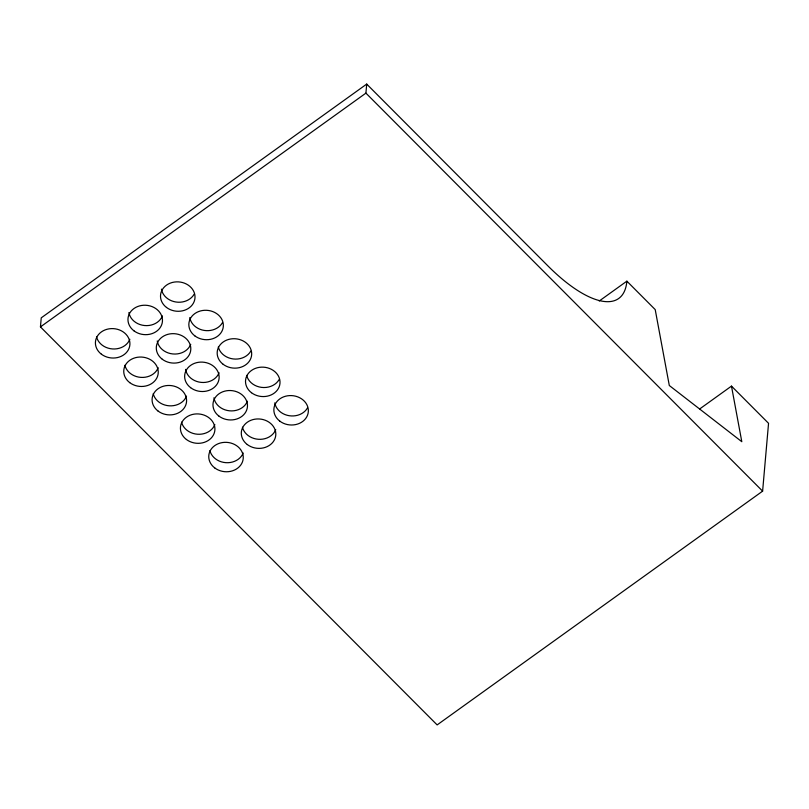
<?xml version="1.0" encoding="UTF-8"?>
<svg xmlns="http://www.w3.org/2000/svg" width="809" height="809" viewBox="0 0 809 809"><rect width="100%" height="100%" fill="white"/><g stroke="black" fill="none" stroke-linecap="round" stroke-linejoin="round"><path stroke-width="1.21" d="M731.478 386.115L768.55 423.309L762.614 491.154L437.143 724.915L40.45 326.897L41.239 317.846L366.71 84.085L548.057 266.04A112.32 41.947 54.3 0 0 626.874 281.158L655.209 309.594L669.306 385.509L741.802 441.694L731.478 386.115L699.755 408.909M40.45 326.897L365.921 93.126L366.71 84.085M599.236 301.009L626.874 281.158M365.921 93.126L762.614 491.154M243.185 453.01A17.282 14.704 5 0 1 225.812 462.667A17.282 14.704 5 0 1 209.895 450.583M214.85 424.573A17.282 14.704 5 0 1 197.477 434.231A17.282 14.704 5 0 1 181.56 422.146M186.515 396.147A17.282 14.704 5 0 1 169.142 405.805A17.282 14.704 5 0 1 153.225 393.72M158.18 367.721A17.282 14.704 5 0 1 140.806 377.378A17.282 14.704 5 0 1 124.889 365.284M129.845 339.284A17.282 14.704 5 0 1 112.471 348.942A17.282 14.704 5 0 1 96.554 336.857M275.738 429.63A17.282 14.704 5 0 1 258.354 439.287A17.282 14.704 5 0 1 242.447 427.203M247.402 401.203A17.282 14.704 5 0 1 229.453 410.81A17.282 14.704 5 0 1 213.92 397.816M219.067 372.767A17.282 14.704 5 0 1 201.117 382.384A17.282 14.704 5 0 1 185.585 369.379M190.732 344.341A17.282 14.704 5 0 1 172.782 353.948A17.282 14.704 5 0 1 157.249 340.953M162.397 315.914A17.282 14.704 5 0 1 144.447 325.521A17.282 14.704 5 0 1 128.914 312.527M307.44 408.019A17.282 14.704 5 0 1 289.217 415.715A17.282 14.704 5 0 1 274.797 402.872M279.105 379.593A17.282 14.704 5 0 1 261.438 387.369A17.282 14.704 5 0 1 246.654 375.396M250.77 351.157A17.282 14.704 5 0 1 233.103 358.933A17.282 14.704 5 0 1 218.319 346.96M222.424 322.73A17.282 14.704 5 0 1 204.212 330.426A17.282 14.704 5 0 1 189.791 317.573M194.089 294.294A17.282 14.704 5 0 1 175.877 302A17.282 14.704 5 0 1 161.456 289.147M279.823 421.155A17.282 14.704 5 0 0 308.057 413.45A17.282 14.704 5 0 0 285.425 396.258A17.282 14.704 5 0 0 279.823 421.155M251.488 392.729A17.282 14.704 5 0 0 279.722 385.023A17.282 14.704 5 0 0 257.09 367.822A17.282 14.704 5 0 0 251.488 392.729M223.153 364.303A17.282 14.704 5 0 0 251.387 356.587A17.282 14.704 5 0 0 228.755 339.396A17.282 14.704 5 0 0 223.153 364.303M194.817 335.866A17.282 14.704 5 0 0 223.051 328.161A17.282 14.704 5 0 0 200.42 310.959A17.282 14.704 5 0 0 194.817 335.866M166.482 307.44A17.282 14.704 5 0 0 194.716 299.724A17.282 14.704 5 0 0 172.084 282.533A17.282 14.704 5 0 0 166.482 307.44M247.281 444.535A17.282 14.704 5 0 0 275.515 436.83A17.282 14.704 5 0 0 252.873 419.628A17.282 14.704 5 0 0 247.281 444.535M218.946 416.109A17.282 14.704 5 0 0 247.18 408.393A17.282 14.704 5 0 0 224.538 391.202A17.282 14.704 5 0 0 218.946 416.109M190.611 387.673A17.282 14.704 5 0 0 218.845 379.967A17.282 14.704 5 0 0 196.203 362.776A17.282 14.704 5 0 0 190.611 387.673M162.275 359.247A17.282 14.704 5 0 0 190.509 351.541A17.282 14.704 5 0 0 167.868 334.339A17.282 14.704 5 0 0 162.275 359.247M133.94 330.82A17.282 14.704 5 0 0 162.174 323.104A17.282 14.704 5 0 0 139.532 305.913A17.282 14.704 5 0 0 133.94 330.82M214.729 467.915A17.282 14.704 5 0 0 242.963 460.2A17.282 14.704 5 0 0 220.331 443.008A17.282 14.704 5 0 0 214.729 467.915M186.394 439.479A17.282 14.704 5 0 0 214.628 431.773A17.282 14.704 5 0 0 191.996 414.582A17.282 14.704 5 0 0 186.394 439.479M158.058 411.053A17.282 14.704 5 0 0 186.292 403.347A17.282 14.704 5 0 0 163.661 386.146A17.282 14.704 5 0 0 158.058 411.053M129.723 382.627A17.282 14.704 5 0 0 157.957 374.911A17.282 14.704 5 0 0 135.325 357.72A17.282 14.704 5 0 0 129.723 382.627M101.388 354.19A17.282 14.704 5 0 0 129.622 346.485A17.282 14.704 5 0 0 106.99 329.283A17.282 14.704 5 0 0 101.388 354.19"/></g></svg>
